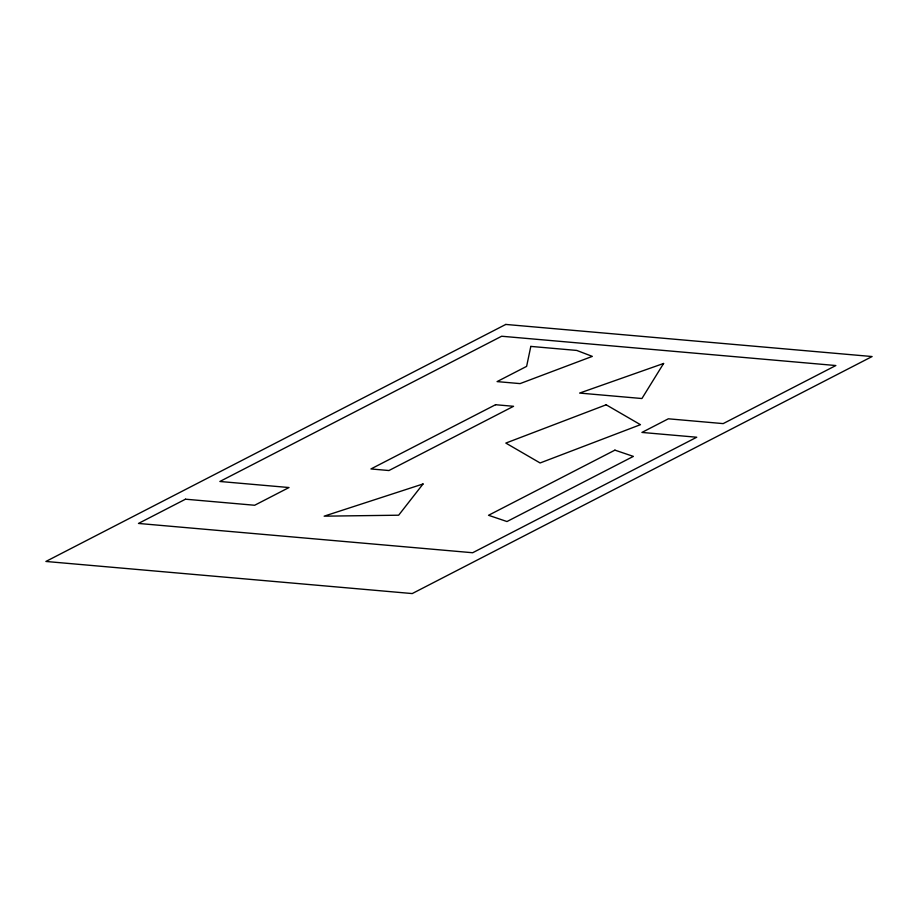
<?xml version="1.0" encoding="UTF-8"?>
<svg xmlns="http://www.w3.org/2000/svg" width="918" height="918" viewBox="0 0 918 918"><rect width="100%" height="100%" fill="white"/><g stroke="black" fill="none" stroke-linecap="round" stroke-linejoin="round"><path stroke-width="1.38" d="M530.811 346.407L526.622 366.374L497.086 381.601L520.07 383.609L592.317 356.379L576.756 350.435L530.811 346.407M663.599 363.471L641.923 398.527L579.625 393.076L663.599 363.471M423.037 483.981L398.653 515.205L324.146 516.168L423.037 483.981M505.772 324.433L45.9 561.46L412.228 593.567L872.1 356.54L505.772 324.433M185.505 499.197L138.469 523.444L472.655 552.739L696.739 437.232L641.923 432.435L668.361 418.803L723.177 423.611L835.85 365.536L501.664 336.24L219.872 481.48L289.009 487.538L254.653 505.256L185.505 499.197M495.548 404.723L370.941 468.949L388.945 470.532L513.564 406.295L495.548 404.723M614.922 450.141L488.537 515.285L506.977 521.539L633.363 456.395L614.922 450.141M606.167 404.792L505.841 443.084L540.105 462.97L640.443 424.678L606.167 404.792"/></g></svg>
